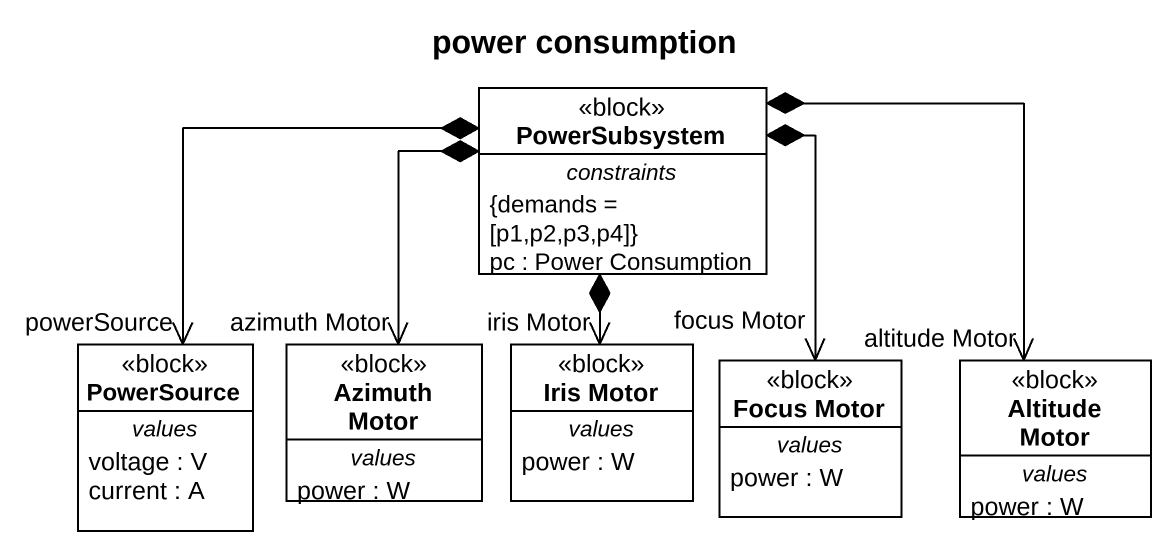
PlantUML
@startuml
title power consumption
hide circle
hide empty members
class PowerSubsystem <<block>> {
  -- constraints --
  {demands = [p1,p2,p3,p4]}
  pc : Power Consumption
}
class PowerSource <<block>> {
  -- values --
  voltage : V
  current : A
}
class "Azimuth Motor" as Azimuth_Motor <<block>> {
  -- values --
  power : W
}
class "Iris Motor" as Iris_Motor <<block>> {
  -- values --
  power : W
}
class "Focus Motor" as Focus_Motor <<block>> {
  -- values --
  power : W
}
class "Altitude Motor" as Altitude_Motor <<block>> {
  -- values --
  power : W
}
PowerSubsystem *-left-> "powerSource" PowerSource
PowerSubsystem *--> "azimuth Motor" Azimuth_Motor
PowerSubsystem *--> "iris Motor" Iris_Motor
PowerSubsystem *--> "focus Motor" Focus_Motor
PowerSubsystem *-right-> "altitude Motor" Altitude_Motor
@enduml
